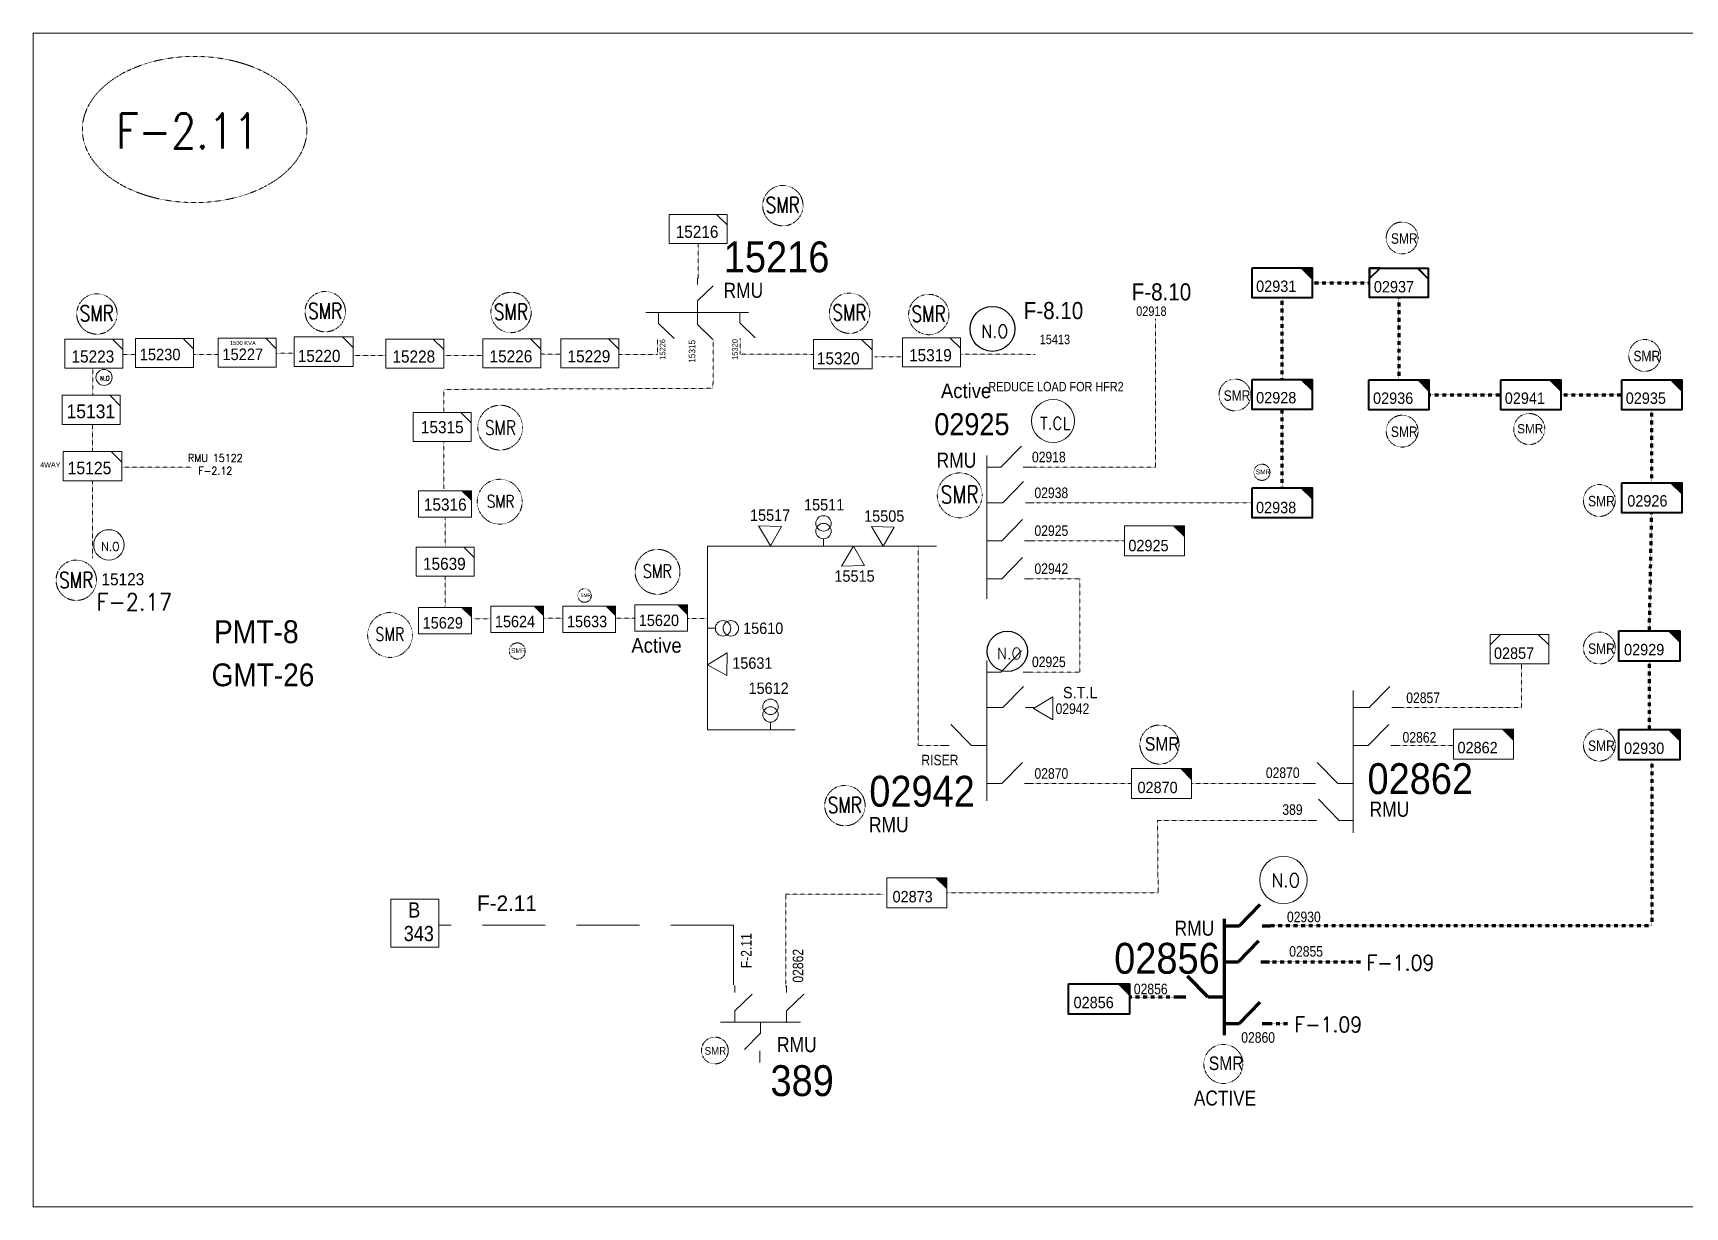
# Model space of a CAD drawing. Header units: metres. Extents: x 65984 to 144644, y -19036 to 23726.
# Drawn here: x 113698 to 114646, y 8081 to 8755 of the extents above; entities that cross this region are included whole.
import ezdxf
from ezdxf.enums import TextEntityAlignment as Align

# ---------------------------------------------------------------- set-up
doc = ezdxf.new("R2010")
doc.units = ezdxf.units.M
doc.header["$MEASUREMENT"] = 0
doc.linetypes.add('DGN Style 3', pattern=[0.013877, 0, -0.013877])
doc.linetypes.add('HIDDEN2', pattern=[2381.25, 1587.5, -793.75])
doc.layers.get('0').update_dxf_attribs({"color": 95, "lineweight": 40})
for name, color, linetype, lineweight in [('d_eos', 111, 'Continuous', 40), ('d_eos no', 121, 'Continuous', 40), ('d_oh branch', 94, 'Continuous', 40), ('d_switch', 95, 'Continuous', 40), ('d_tf', 1, 'Continuous', 40), ('d_tf no', 6, 'Continuous', 40), ('d_tf_200', 1, 'Continuous', 40), ('d_ug cable', 95, 'Continuous', 40), ('d_ug main line', 95, 'Continuous', 40), ('d_unit sub', 7, 'Continuous', 40), ('fedr no', 95, 'Continuous', 40), ('GRID STATION 01', 7, 'Continuous', 40), ('Level 37', 7, 'Continuous', 0), ('O H MAIN FEEDER', 4, 'Continuous', 100), ('SW N O', 114, 'Continuous', 30)]:
    doc.layers.add(name, color=color, linetype=linetype, lineweight=lineweight)
doc.styles.add('NASKHF', font='naskhf.shx', dxfattribs={"height": 8})
doc.styles.add('Style-Arial', font='arial.ttf')
doc.styles.add('Style-ENGINEERING', font='ENGINEERING.shx')
doc.styles.add('Style-msdefault', font='msdefault.shx')
doc.styles.add('Style-STANDARD', font='STANDARD.shx')

# ---------------------------------------------------------------- blocks, each defined once
blk = doc.blocks.new('TF_8')
at = {"color": 0, "linetype": 'ByBlock', "lineweight": -2}
blk.add_line((6.3, 4.95), (9.9, 1.35), dxfattribs=at)
blk.add_3dface([(-10.1, 4.95), (9.9, 4.95), (9.9, -5.05), (-10.1, -5.05)], dxfattribs=at)
blk = doc.blocks.new('exist.us-1000kva')
at = {"color": 0, "linetype": 'ByBlock', "lineweight": -2, "flags": 128}
blk.add_lwpolyline([(40, 12.9), (32.8, 20), (40, 20)], close=True, dxfattribs=at)
at = {"color": 0, "linetype": 'ByBlock', "lineweight": -2, "extrusion": (0, 0, -1)}
blk.add_solid([(-40, 12.9), (-32.8, 20), (-40, 20)], dxfattribs=at)
at = {"color": 0, "linetype": 'ByBlock', "lineweight": -2, "xscale": 2, "yscale": 2}
blk.add_blockref('TF_8', (20.2, 10.1), dxfattribs=at)
blk = doc.blocks.new('TFU_92')
at = {"layer": 'd_tf_200', "color": 95, "linetype": 'Continuous', "lineweight": 13}
blk.add_line((0, 10), (0, 0), dxfattribs=at)
for centre in [(0, 30), (0, 20)]:
    blk.add_circle(centre, 10, dxfattribs=at)
blk = doc.blocks.new('TRA1_784')
at = {"layer": 'd_tf', "color": 95, "linetype": 'Continuous', "lineweight": 13, "ltscale": 0.000458481, "extrusion": (0, 0, -1), "flags": 128}
blk.add_lwpolyline([(-10, -17), (0, 0), (10, -17)], close=True, dxfattribs=at)
blk = doc.blocks.new('TRA1_783')
at = {"layer": 'd_tf', "color": 95, "linetype": 'Continuous', "lineweight": 13, "ltscale": 0.000458481, "xscale": 1.000046566207833, "yscale": 1.000046566207833, "zscale": 1.000046566207833, "rotation": 180}
blk.add_blockref('TRA1_784', (0, 0), dxfattribs=at)
blk = doc.blocks.new('*U2507')
at = {"layer": 'd_unit sub', "color": 95, "linetype": 'Continuous', "lineweight": 13, "flags": 128}
for points in [[(-9.48, 1.38), (-6.07, 4.73), (-9.48, 4.73)], [(9.49, 1.32), (6.02, 4.73), (9.5, 4.73)]]:
    blk.add_lwpolyline(points, close=True, dxfattribs=at)
at = {"layer": 'd_unit sub', "color": 95, "linetype": 'Continuous', "lineweight": 13, "xscale": 0.9486633457507602, "yscale": 0.9486633457507602, "zscale": 0.4256207630495308, "rotation": 359.9999999999999}
blk.add_blockref('TF_8', (0.1, 0.04), dxfattribs=at)
blk = doc.blocks.new('TRA1_786')
at = {"layer": 'd_tf', "color": 95, "linetype": 'Continuous', "lineweight": 13, "ltscale": 0.000549556, "extrusion": (0, 0, -1), "flags": 128}
blk.add_lwpolyline([(-9.2, -17), (0, 0), (10.8, -17)], close=True, dxfattribs=at)
blk = doc.blocks.new('TRA1_785')
at = {"layer": 'd_tf', "color": 95, "linetype": 'Continuous', "lineweight": 13, "ltscale": 0.000549556, "xscale": 1.0000584026721, "yscale": 1.00005824531202, "zscale": 1.0000584026721, "rotation": 180.0000949812189}
blk.add_blockref('TRA1_786', (0, 0), dxfattribs=at)
blk = doc.blocks.new('*U3236')
at = {"layer": 'd_unit sub', "color": 2, "linetype": 'Continuous', "lineweight": 40, "flags": 128}
for points in [[(-9.48, 1.38), (-6.07, 4.73), (-9.48, 4.73)], [(9.49, 1.32), (6.02, 4.73), (9.5, 4.73)]]:
    blk.add_lwpolyline(points, close=True, dxfattribs=at)
at = {"layer": 'd_unit sub', "color": 2, "linetype": 'Continuous', "lineweight": 40, "xscale": 0.9486633457507602, "yscale": 0.9486633457507602, "zscale": 0.4256207630495308, "rotation": 359.9999999999999}
blk.add_blockref('TF_8', (0.1, 0.04), dxfattribs=at)
blk = doc.blocks.new('TRA1_1376')
at = {"layer": 'd_tf', "color": 95, "linetype": 'Continuous', "lineweight": 0, "ltscale": 0.000549556, "extrusion": (0, 0, -1), "flags": 128}
blk.add_lwpolyline([(-9.2, -17), (0, 0), (10.8, -17)], close=True, dxfattribs=at)
blk = doc.blocks.new('TRA1_1375')
at = {"layer": 'd_tf', "color": 95, "linetype": 'Continuous', "lineweight": 0, "ltscale": 0.000549556, "xscale": 1.0000584026721, "yscale": 1.00005824531202, "zscale": 1.0000584026721, "rotation": 180.0000949812189}
blk.add_blockref('TRA1_1376', (0, 0), dxfattribs=at)
blk = doc.blocks.new('*U3776')
at = {"layer": 'SW N O', "color": 1, "lineweight": 13}
blk.add_circle((0, 0), 16.8, dxfattribs=at)
at = {"layer": 'SW N O', "color": 1, "lineweight": 13, "insert": (1.7, -1.8), "char_height": 9.6, "attachment_point": 5, "line_spacing_factor": 0.6, "style": 'Style-STANDARD'}
blk.add_mtext('T.CL', dxfattribs=at)
blk = doc.blocks.new('*U3382')
at = {"layer": 'SW N O', "color": 3, "lineweight": 13}
blk.add_circle((0, 0), 16.8, dxfattribs=at)
at = {"layer": 'SW N O', "color": 3, "lineweight": 13, "insert": (1.7, -1.8), "char_height": 9.6, "attachment_point": 5, "line_spacing_factor": 0.6, "style": 'Style-STANDARD'}
blk.add_mtext('N.O', dxfattribs=at)
blk = doc.blocks.new('*U3529')
at = {"layer": 'SW N O', "color": 3}
blk.add_circle((0, 0), 16.8, dxfattribs=at)
at = {"layer": 'SW N O', "color": 3, "insert": (1.7, -1.8), "char_height": 9.6, "attachment_point": 5, "line_spacing_factor": 0.6, "style": 'Style-STANDARD'}
blk.add_mtext('N.O', dxfattribs=at)
blk = doc.blocks.new('*U4103')
at = {"layer": 'SW N O', "color": 3, "lineweight": 13, "ltscale": 0.426762}
blk.add_circle((0, 0), 16.8, dxfattribs=at)
at = {"layer": 'SW N O', "color": 3, "lineweight": 13, "style": 'Style-STANDARD'}
blk.add_text('N.O', height=9.6, dxfattribs=at).set_placement((1.7, -0.2), align=Align.MIDDLE_CENTER)

msp = doc.modelspace()

# ---------------------------------------------------------------- linework, layer by layer
at = {"layer": 'd_eos', "color": 2, "linetype": 'Continuous', "lineweight": 13, "ltscale": 0.807909}
for p, q in [((114079.35, 8610.93), (114079.35, 8614.51)), ((114079.35, 8601.51), (114088.21, 8610.11)), ((114079.35, 8595.16), (114079.35, 8601.51)), ((114049.73, 8594.84), (114108.5, 8594.84)), ((114056.96, 8594.84), (114056.96, 8588.48)), ((114056.96, 8588.48), (114065.82, 8579.88)), ((114079.27, 8594.76), (114079.27, 8588.01)), ((114079.27, 8588.01), (114088.13, 8579.41)), ((114103.6, 8594.84), (114103.6, 8588.95)), ((114103.61, 8588.95), (114112.47, 8580.35))]:
    msp.add_line(p, q, dxfattribs=at)
at = {"layer": 'd_eos', "color": 2, "linetype": 'Continuous', "lineweight": 13, "ltscale": 1.108243}
for p, q in [((114245.26, 8430.39), (114245.26, 8512.72)), ((114253.34, 8506), (114265.14, 8518.16)), ((114245.26, 8506), (114253.34, 8506)), ((114266.2, 8506.06), (114271.1, 8506.06)), ((114254.51, 8485.68), (114266.31, 8497.84)), ((114245.26, 8485.68), (114254.51, 8485.68)), ((114267.44, 8485.68), (114272.34, 8485.68)), ((114253.98, 8463.83), (114265.78, 8475.98)), ((114245.26, 8463.83), (114253.98, 8463.83)), ((114253.98, 8442.02), (114265.78, 8454.17)), ((114245.26, 8442.02), (114253.98, 8442.02)), ((114266.9, 8442.02), (114271.81, 8442.02))]:
    msp.add_line(p, q, dxfattribs=at)
at = {"layer": 'd_eos', "color": 7, "linetype": 'Continuous', "lineweight": 13, "ltscale": 1.108243}
for p, q in [((114266.9, 8463.83), (114271.81, 8463.83)), ((114253.34, 8388.4), (114265.14, 8400.56)), ((114245.26, 8314.5), (114245.26, 8395.12)), ((114245.26, 8388.4), (114253.34, 8388.4)), ((114254.51, 8368.08), (114266.31, 8380.24)), ((114266.2, 8388.46), (114271.1, 8388.46)), ((114464.72, 8368.08), (114476.52, 8380.24)), ((114455.47, 8296.21), (114455.47, 8377.77)), ((114245.26, 8368.08), (114254.51, 8368.08)), ((114267.44, 8368.08), (114272.34, 8368.08)), ((114455.47, 8368.08), (114464.72, 8368.08)), ((114477.64, 8368.08), (114482.55, 8368.08)), ((114236.55, 8346.23), (114224.75, 8358.38)), ((114464.18, 8346.23), (114475.99, 8358.38)), ((114223.63, 8346.23), (114218.72, 8346.23)), ((114245.26, 8346.23), (114236.55, 8346.23)), ((114455.47, 8346.23), (114464.18, 8346.23)), ((114477.11, 8346.23), (114482.01, 8346.23)), ((114253.98, 8324.42), (114265.78, 8336.58)), ((114446.76, 8324.42), (114434.95, 8336.58)), ((114245.26, 8324.42), (114253.98, 8324.42)), ((114266.9, 8324.43), (114271.81, 8324.43)), ((114433.83, 8324.42), (114428.93, 8324.43)), ((114455.47, 8324.42), (114446.76, 8324.42)), ((114447.4, 8303.25), (114435.6, 8315.41)), ((114434.54, 8303.31), (114429.63, 8303.31)), ((114455.47, 8303.25), (114447.4, 8303.25))]:
    msp.add_line(p, q, dxfattribs=at)
at = {"layer": 'd_eos', "color": 2, "linetype": 'Continuous', "lineweight": 211, "ltscale": 1.108243}
for p, q in [((114381.6, 8179.94), (114381.6, 8246.75)), ((114390.31, 8242.78), (114402.11, 8254.93)), ((114381.6, 8242.78), (114390.31, 8242.78)), ((114403.23, 8242.78), (114408.14, 8242.78)), ((114389.67, 8222.08), (114401.47, 8234.24)), ((114381.59, 8222.08), (114389.67, 8222.08)), ((114402.53, 8222.14), (114407.43, 8222.14)), ((114372.35, 8201.76), (114360.55, 8213.92)), ((114359.42, 8201.76), (114354.52, 8201.76)), ((114381.6, 8201.76), (114372.35, 8201.76)), ((114390.31, 8186.71), (114402.11, 8198.87)), ((114381.6, 8186.71), (114390.31, 8186.72)), ((114403.23, 8186.72), (114408.14, 8186.72))]:
    msp.add_line(p, q, dxfattribs=at)
at = {"layer": 'd_eos', "color": 2, "linetype": 'Continuous', "lineweight": 13, "ltscale": 0.973757}
for p, q in [((114100.69, 8204.55), (114100.69, 8208.56)), ((114100.69, 8204.55), (114100.69, 8208.56)), ((114130.36, 8204.55), (114130.36, 8208.56)), ((114100.69, 8193.98), (114110.63, 8203.63)), ((114100.69, 8193.98), (114110.63, 8203.63)), ((114130.36, 8193.98), (114140.31, 8203.63)), ((114100.69, 8187.38), (114100.69, 8193.98)), ((114130.36, 8187.37), (114130.36, 8193.98)), ((114138.48, 8187.38), (114092.57, 8187.37)), ((114106.28, 8171.7), (114115.2, 8180.95)), ((114115.52, 8180.77), (114115.52, 8187.38)), ((114115.03, 8164.37), (114115.03, 8170.97))]:
    msp.add_line(p, q, dxfattribs=at)
at = {"layer": 'd_oh branch', "color": 95, "linetype": 'Continuous', "lineweight": 13}
for p, q in [((114216.41, 8460.64), (114085.13, 8460.64)), ((114085.13, 8460.64), (114085.13, 8355.24)), ((114085.13, 8355.24), (114135.31, 8355.24))]:
    msp.add_line(p, q, dxfattribs=at)
at = {"layer": 'd_ug cable', "color": 94, "linetype": 'DGN Style 3', "lineweight": 13}
for p, q in [((114079.63, 8614.17), (114079.69, 8634.16)), ((114056.27, 8570.68), (114056.3, 8579.99)), ((114088.18, 8551.34), (114088.31, 8579.14)), ((114103.73, 8570.97), (114103.76, 8579.99)), ((113749.54, 8570.72), (113756.77, 8570.72)), ((113790.35, 8570.81), (113804.2, 8570.82)), ((113837.62, 8571.43), (113847.87, 8571.43)), ((113881.65, 8570.14), (113900.4, 8570.17)), ((113933.67, 8570.13), (113956.37, 8570.17)), ((113989.41, 8571.04), (114000.91, 8571)), ((114034.18, 8570.77), (114056.26, 8570.67)), ((114103.73, 8570.97), (114146.33, 8570.83)), ((114181.08, 8569.37), (114197.3, 8569.37)), ((114230.48, 8570.97), (114273.08, 8570.83)), ((113933.79, 8538.03), (113933.79, 8550.37)), ((113933.86, 8550.7), (114088.18, 8551.34)), ((113933.79, 8493.63), (113933.79, 8520.61)), ((113934.59, 8460.63), (113934.51, 8476.85)), ((113934.41, 8425.58), (113934.52, 8443.53))]:
    msp.add_line(p, q, dxfattribs=at)
at = {"layer": 'd_ug cable', "color": 95, "linetype": 'DGN Style 3', "lineweight": 100}
for p, q in [((114431.93, 8611.82), (114464.91, 8611.82)), ((114414.72, 8556.46), (114414.72, 8602.22)), ((114481.76, 8603.4), (114481.76, 8556.17)), ((114498.98, 8547.57), (114540.17, 8547.57)), ((114574.6, 8547.57), (114609.59, 8547.57)), ((114414.72, 8494.28), (114414.72, 8539.25)), ((114626.8, 8497.16), (114626.8, 8538.96)), ((114625.52, 8412.1), (114626.8, 8479.95)), ((114625.52, 8355.47), (114625.52, 8394.61)), ((114354.52, 8201.76), (114327.13, 8201.76))]:
    msp.add_line(p, q, dxfattribs=at)
at = {"layer": 'd_ug cable', "color": 1, "linetype": 'DGN Style 3', "lineweight": 13}
msp.add_line((114342.02, 8506.06), (114342.02, 8591.25), dxfattribs=at)
at = {"layer": 'd_ug cable', "color": 9, "linetype": 'DGN Style 3', "lineweight": 13}
msp.add_line((113732.38, 8562.95), (113732.34, 8547.31), dxfattribs=at)
at = {"layer": 'd_ug cable', "color": 95, "linetype": 'DGN Style 3', "lineweight": 13}
for p, q in [((114324.26, 8463.83), (114271.81, 8463.83)), ((114085.13, 8419.22), (114073.55, 8419.22)), ((114482.01, 8346.23), (114513.05, 8346.23))]:
    msp.add_line(p, q, dxfattribs=at)
at = {"layer": 'd_ug cable', "color": 9, "linetype": 'DGN Style 3', "lineweight": 13, "flags": 128}
for points in [[(113732.21, 8515.48), (113732.15, 8530.64)], [(113789.2, 8506.15), (113749.37, 8506.1)], [(113732.21, 8453.9), (113732.16, 8498.16)]]:
    msp.add_lwpolyline(points, dxfattribs=at)
at = {"layer": 'd_ug cable', "color": 95, "linetype": 'DGN Style 3', "lineweight": 13, "flags": 128}
for points in [[(114342.02, 8506.06), (114271, 8506.06)], [(114397.51, 8485.68), (114272.34, 8485.68)], [(114205.91, 8460.64), (114205.91, 8346.23), (114218.72, 8346.23)], [(114271.81, 8442.02), (114298.68, 8442.02), (114298.68, 8388.46), (114271.1, 8388.46)], [(113960.01, 8419.01), (113950.47, 8419.01)], [(114002.1, 8419.45), (113991.5, 8419.45), (113991.5, 8419.45)], [(114043.31, 8419.45), (114032.34, 8419.45)], [(114552.08, 8393.2), (114552.08, 8368.08), (114482.55, 8368.08)], [(114271.81, 8324.43), (114328.41, 8324.43)], [(114362.83, 8324.43), (114428.93, 8324.43)], [(114431.76, 8303.32), (114343.3, 8303.32), (114343.59, 8261.63), (114343.59, 8261.63), (114222.28, 8261.72)], [(114129.8, 8260.97), (114186.4, 8260.97)], [(114130.01, 8260.97), (114130.01, 8207.51), (114130.01, 8207.51)]]:
    msp.add_lwpolyline(points, dxfattribs=at)
at = {"layer": 'd_ug cable', "color": 95, "linetype": 'DGN Style 3', "lineweight": 100, "flags": 128}
msp.add_lwpolyline([(114626.8, 8336.76), (114626.8, 8242.78), (114408.14, 8242.78)], dxfattribs=at)
at = {"layer": 'd_ug cable', "color": 215, "linetype": 'DGN Style 3', "lineweight": 100, "flags": 128}
for points in [[(114407.43, 8222.14), (114459.87, 8222.14)], [(114408.14, 8186.72), (114418.31, 8186.72)]]:
    msp.add_lwpolyline(points, dxfattribs=at)
at = {"layer": 'd_ug cable', "color": 1, "linetype": 'DGN Style 3', "lineweight": 13}
for centre, radius in [((114128.29, 8656.19), 11.58), ((113865.71, 8595.35), 11.58), ((113734.67, 8594), 11.58), ((113972.3, 8594.86), 11.58), ((114166.55, 8594.46), 11.58), ((114212.01, 8593.7), 11.58), ((113966.09, 8528.76), 12.87), ((114229.77, 8489.91), 12.87), ((113965.81, 8486.24), 12.87), ((114056.38, 8445.98), 12.87), ((113722.83, 8441.13), 11.58), ((113902.89, 8409.74), 12.87), ((114163.89, 8311.78), 11.58)]:
    msp.add_circle(centre, radius, dxfattribs=at)
at = {"layer": 'd_ug cable', "color": 2, "linetype": 'DGN Style 3', "lineweight": 13}
for centre, radius in [((114483.61, 8637.66), 9.14), ((114622.79, 8570.2), 9.14), ((114387.67, 8547.51), 9.14), ((114483.61, 8526.76), 9.14), ((114556.55, 8527.97), 8.92), ((114403.18, 8503.13), 4.64), ((114596.78, 8486.93), 9.14), ((114014.51, 8432.38), 3.89), ((114596.78, 8402.24), 9.14), ((113975.92, 8400.54), 4.64), ((114344.38, 8346.83), 11.22), ((114596.78, 8346.49), 9.14), ((114089.26, 8171.19), 7.69), ((114381.04, 8163.49), 11.22)]:
    msp.add_circle(centre, radius, dxfattribs=at)
at = {"layer": 'd_ug main line', "color": 95, "linetype": 'HIDDEN2', "lineweight": 13, "ltscale": 0.022681}
msp.add_lwpolyline([(114099.97, 8208.88), (114099.97, 8243.12), (113930.85, 8243.12)], dxfattribs=at)
at = {"layer": 'fedr no', "color": 82, "linetype": 'DGN Style 3', "lineweight": 13, "true_color": 0x1dc70e}
msp.add_ellipse((113790.77, 8699.92), major_axis=(64.42, 0), ratio=0.651175, dxfattribs=at)
at = {"layer": 'GRID STATION 01', "color": 95, "lineweight": 13, "ltscale": 0.379284, "flags": 128}
msp.add_lwpolyline([(113903.42, 8230.59), (113903.42, 8258.02), (113930.86, 8258.02), (113930.85, 8230.59)], close=True, dxfattribs=at)
at = {"layer": 'O H MAIN FEEDER', "color": 140, "linetype": 'Continuous', "lineweight": 13, "flags": 128}
msp.add_lwpolyline([(113698.03, 8755.3), (114674.06, 8755.3), (114674.06, 8081.37), (113698.03, 8081.37)], close=True, dxfattribs=at)

# ---------------------------------------------------------------- block references
at = {"layer": 'd_tf', "color": 95, "linetype": 'Continuous', "lineweight": 13, "ltscale": 0.000549556, "extrusion": (0, 0, -1), "xscale": 0.6557109303401251, "yscale": 0.655771440937959, "zscale": 0.6557109303401251, "rotation": 1.422466428448328}
for p in [(-114121.13, 8461), (-114185.91, 8460.64)]:
    msp.add_blockref('TRA1_785', p, dxfattribs=at)
at = {"layer": 'd_tf', "color": 95, "linetype": 'Continuous', "lineweight": 13, "ltscale": 0.000549556, "xscale": 0.6557109303401251, "yscale": 0.655771440937959, "zscale": 0.6557109303401251, "rotation": 181.4224664284483}
msp.add_blockref('TRA1_785', (114168.77, 8460.64), dxfattribs=at)
at = {"layer": 'd_tf', "color": 95, "linetype": 'Continuous', "lineweight": 0, "ltscale": 0.000549556, "extrusion": (0, 0, -1), "xscale": 0.6557109303401251, "yscale": 0.655771440937959, "zscale": 0.6557109303401251, "rotation": 91.42246642844832}
msp.add_blockref('TRA1_1375', (-114085.09, 8392.69), dxfattribs=at)
at = {"layer": 'd_tf', "color": 95, "linetype": 'Continuous', "lineweight": 13, "ltscale": 0.000458481, "extrusion": (0, 0, -1), "xscale": 0.6554775700000002, "yscale": 0.6554775700000002, "zscale": 0.6554775700000002, "rotation": 89.99999999999997}
msp.add_blockref('TRA1_783', (-114272.06, 8367.59), dxfattribs=at)
at = {"layer": 'd_tf_200', "color": 95, "linetype": 'Continuous', "lineweight": 13, "xscale": 0.4428902500000003, "yscale": 0.4428902500000003, "zscale": 0.4428902500000003, "rotation": 359.9999999999999}
for p in [(114151.62, 8460.51), (114121.17, 8355.23)]:
    msp.add_blockref('TFU_92', p, dxfattribs=at)
at = {"layer": 'd_tf_200', "color": 95, "linetype": 'Continuous', "lineweight": 13, "extrusion": (0, 0, -1), "xscale": 0.4428902500000003, "yscale": 0.4428902500000003, "zscale": 0.4428902500000003, "rotation": 89.99999999999987}
msp.add_blockref('TFU_92', (-114085.13, 8413.55), dxfattribs=at)
at = {"layer": 'd_unit sub', "color": 94, "linetype": 'Continuous', "lineweight": 13, "rotation": 359.9999999999999}
for p, xscale, yscale, zscale in [((114079.76, 8642.94), 1.663277853336841, 1.663277853336841, 0.8316389266684207), ((113773.62, 8571.73), 1.667214803032331, 1.667214803032331, 0.7484750340015786), ((113821.06, 8571.83), 1.667214803032331, 1.667214803032331, 0.7484750340015786), ((113917.2, 8571.32), 1.663277853336841, 1.663277853336841, 0.8316389266684207), ((114017.71, 8571.47), 1.663277853336841, 1.663277853336841, 0.8316389266684207), ((113934.69, 8451.93), 1.663277853336841, 1.663277853336841, 0.8316389266684207)]:
    msp.add_blockref('TF_8', p, dxfattribs=dict(at, xscale=xscale, yscale=yscale, zscale=zscale))
at = {"layer": 'd_unit sub', "color": 95, "linetype": 'Continuous', "lineweight": 40, "xscale": 0.8605862003698412, "yscale": 0.8605862003698412, "zscale": 0.7560353878803824}
msp.add_blockref('exist.us-1000kva', (114397.51, 8603.22), dxfattribs=at)
at = {"layer": 'd_unit sub', "color": 2, "linetype": 'Continuous', "lineweight": 40}
for name, p, xscale, yscale, zscale in [('*U3236', (114481.75, 8611.84), 1.776312279653519, 1.776312279653519, 1.776312279653519), ('exist.us-1000kva', (114397.51, 8539.25), 0.8605862003698412, 0.8605862003698412, 0.7560353878803824), ('exist.us-1000kva', (114464.55, 8538.96), 0.8605862003698412, 0.8605862003698412, 0.7560353878803824), ('exist.us-1000kva', (114540.17, 8538.96), 0.8605862003698412, 0.8605862003698412, 0.7560353878803824), ('exist.us-1000kva', (114609.59, 8538.96), 0.8605862003698412, 0.8605862003698412, 0.7560353878803824), ('exist.us-1000kva', (114397.51, 8477.07), 0.8605862003698412, 0.8605862003698412, 0.7560353878803824), ('exist.us-1000kva', (114609.59, 8479.95), 0.8605862003698412, 0.8605862003698412, 0.7560353878803824)]:
    msp.add_blockref(name, p, dxfattribs=dict(at, xscale=xscale, yscale=yscale, zscale=zscale))
at = {"layer": 'd_unit sub', "color": 2, "linetype": 'Continuous', "lineweight": 13, "rotation": 359.9999999999999}
for name, p, xscale, yscale, zscale in [('TF_8', (113733.07, 8571.35), 1.663277853336696, 1.663277853336696, 0.8316389266684207), ('TF_8', (113864.93, 8572.45), 1.688979487900195, 1.688979487900195, 0.8316389266684207), ('TF_8', (113972.94, 8571.47), 1.663277853336841, 1.663277853336841, 0.8316389266684207), ('TF_8', (114162.84, 8571.09), 1.688979487900195, 1.688979487900195, 0.8316389266684207), ('TF_8', (114213.65, 8572.08), 1.663277853336841, 1.663277853336841, 0.8316389266684207), ('TF_8', (113933.04, 8529.27), 1.663277853336841, 1.663277853336841, 0.8316389266684207), ('exist.us-1000kva', (113919.29, 8477.42), 0.7560353878803824, 0.7560353878803824, 0.7560353878803824), ('exist.us-1000kva', (114043.31, 8411.89), 0.7560353878803824, 0.7560353878803824, 0.7560353878803824), ('exist.us-1000kva', (113919.29, 8410.46), 0.7560353878803824, 0.7560353878803824, 0.7560353878803824), ('exist.us-1000kva', (113960.73, 8411.22), 0.7560353878803824, 0.7560353878803824, 0.7560353878803824), ('exist.us-1000kva', (114002.1, 8411.22), 0.7560353878803824, 0.7560353878803824, 0.7560353878803824)]:
    msp.add_blockref(name, p, dxfattribs=dict(at, xscale=xscale, yscale=yscale, zscale=zscale))
at = {"layer": 'd_unit sub', "color": 9, "linetype": 'Continuous', "lineweight": 13, "rotation": 359.9999999999999}
for p, xscale, yscale, zscale in [((113731.6, 8539.06), 1.667214803032331, 1.667214803032331, 0.7484750340015786), ((113732.31, 8506.69), 1.688979487900195, 1.688979487900195, 0.8316389266684207)]:
    msp.add_blockref('TF_8', p, dxfattribs=dict(at, xscale=xscale, yscale=yscale, zscale=zscale))
at = {"layer": 'd_unit sub', "color": 95, "linetype": 'Continuous', "lineweight": 13}
for name, p, xscale, yscale, zscale in [('exist.us-1000kva', (114324.26, 8455.22), 0.8605862003698412, 0.8605862003698412, 0.7560353878803824), ('*U2507', (114550.93, 8401.64), 1.776312279653519, 1.776312279653519, 1.776312279653519), ('exist.us-1000kva', (114513.05, 8338.36), 0.8605862003698412, 0.8605862003698412, 0.7560353878803824), ('exist.us-1000kva', (114187.85, 8253.12), 0.8605862003698412, 0.8605862003698412, 0.7560353878803824)]:
    msp.add_blockref(name, p, dxfattribs=dict(at, xscale=xscale, yscale=yscale, zscale=zscale))
at = {"layer": 'd_unit sub', "color": 2, "linetype": 'Continuous', "lineweight": 40, "xscale": 0.8743140101143411, "yscale": 0.8743140101143411, "zscale": 0.7560353878803824, "rotation": 359.9999999999999}
for p in [(114608.04, 8394.61), (114608.04, 8337.98)]:
    msp.add_blockref('exist.us-1000kva', p, dxfattribs=at)
at = {"layer": 'd_unit sub', "color": 2, "linetype": 'Continuous', "lineweight": 13, "xscale": 0.8605862003698412, "yscale": 0.8605862003698412, "zscale": 0.7560353878803824}
msp.add_blockref('exist.us-1000kva', (114328.41, 8315.82), dxfattribs=at)
at = {"layer": 'd_unit sub', "color": 95, "linetype": 'Continuous', "lineweight": 40, "xscale": 0.8743140101143411, "yscale": 0.8743140101143411, "zscale": 0.7560353878803824, "rotation": 359.9999999999999}
msp.add_blockref('exist.us-1000kva', (114292.16, 8192.01), dxfattribs=at)
at = {"layer": 'SW N O', "color": 3}
for p, xscale, yscale, zscale in [((114248.54, 8585.44), 0.7666251753981101, 0.7666251753981101, 0.7666251753981101), ((114257.06, 8400.37), 0.6899626578582991, 0.6899626578582991, 0.6899626578582991)]:
    msp.add_blockref('*U3529', p, dxfattribs=dict(at, xscale=xscale, yscale=yscale, zscale=zscale))
at = {"layer": 'SW N O', "color": 3, "lineweight": 13}
for name, p, xscale, yscale, zscale in [('*U3382', (113738.77, 8557.58), 0.2752488556596348, 0.2752488556596348, 0.2752488556596348), ('*U3382', (113741.54, 8461.47), 0.5188353879704583, 0.5188353879704583, 0.5188353879704583), ('*U4103', (114415.51, 8269.09), 0.8107386468454241, 0.8107386468454241, 0.8107386468454241)]:
    msp.add_blockref(name, p, dxfattribs=dict(at, xscale=xscale, yscale=yscale, zscale=zscale))
at = {"layer": 'SW N O', "color": 1, "lineweight": 13, "xscale": 0.7352991826446089, "yscale": 0.7352991826446089, "zscale": 0.7352991826446089}
msp.add_blockref('*U3776', (114283.33, 8532.58), dxfattribs=at)

# ---------------------------------------------------------------- texts
at = {"layer": 'd_eos no', "color": 2, "linetype": 'Continuous', "lineweight": 13, "style": 'Style-Arial', "width": 0.88}
msp.add_text('15216', height=17.716, dxfattribs=at).set_placement((114154.97, 8635.65), align=Align.TOP_RIGHT)
at = {"layer": 'd_eos no', "color": 121, "linetype": 'Continuous', "lineweight": 13, "style": 'Style-Arial', "width": 0.88}
msp.add_text('02925', height=12.626, dxfattribs=at).set_placement((114258.34, 8537.05), align=Align.TOP_RIGHT)
at = {"layer": 'd_eos no', "color": 7, "linetype": 'Continuous', "lineweight": 13, "style": 'Style-Arial', "width": 0.88}
msp.add_text('PMT-8', height=13.183, dxfattribs=at).set_placement((113801.82, 8418.2), align=Align.TOP_LEFT)
for s, p in [('02862', (114524.31, 8336.12)), ('02942', (114238.43, 8328.89))]:
    msp.add_text(s, height=17.716, dxfattribs=at).set_placement(p, align=Align.TOP_RIGHT)
at = {"layer": 'd_eos no', "color": 121, "linetype": 'Continuous', "lineweight": 140, "style": 'Style-Arial', "width": 0.88}
msp.add_text('02856', height=17.716, dxfattribs=at).set_placement((114378.96, 8232.99), align=Align.TOP_RIGHT)
at = {"layer": 'd_eos no', "color": 2, "linetype": 'Continuous', "lineweight": 13, "style": 'Style-Arial', "width": 0.88}
msp.add_text('389', height=17.716, dxfattribs=at).set_placement((114121.18, 8145.04))
at = {"layer": 'd_eos no', "color": 7, "linetype": 'Continuous', "lineweight": 13, "insert": (113800.46, 8393.38), "char_height": 13.088, "attachment_point": 1, "style": 'NASKHF'}
msp.add_mtext('\\fArial|b0|i0|c178178|p39;\\H1x;\\W0.88;GMT-26\\P', dxfattribs=at)
at = {"layer": 'd_switch', "color": 1, "linetype": 'Continuous', "lineweight": 30, "style": 'Style-ENGINEERING', "width": 0.857143}
for height, p in [(6.023, (114477.16, 8640.33)), (6.023, (114616.34, 8572.87)), (6.023, (114381.21, 8550.18)), (6.023, (114477.16, 8529.43)), (6.023, (114590.32, 8489.6)), (6.023, (114590.32, 8404.91)), (7.834, (114336.01, 8351.14)), (6.023, (114590.32, 8349.16)), (7.834, (114372.67, 8167.8))]:
    msp.add_text('SMR', height=height, rotation=0.00263, dxfattribs=at).set_placement(p, align=Align.TOP_LEFT)
at = {"layer": 'd_switch', "color": 55, "linetype": 'Continuous', "lineweight": 13, "style": 'Style-msdefault', "width": 0.9}
for p in [(114362.58, 8611.6), (114300.63, 8600.88)]:
    msp.add_text('F-8.10', height=9.813, dxfattribs=at).set_placement(p, align=Align.TOP_RIGHT)
at = {"layer": 'd_switch', "color": 7, "linetype": 'Continuous', "lineweight": 13, "style": 'Style-ENGINEERING', "width": 0.857143}
for s, height, p in [('02918', 5.469, (114331.02, 8598.37)), ('15413', 5.469, (114275.65, 8582.15)), ('02918', 6.076, (114271.21, 8514.94)), ('02938', 6.076, (114272.63, 8494.39)), ('02925', 6.076, (114272.65, 8472.66)), ('02942', 6.076, (114272.65, 8450.86)), ('02925', 6.076, (114271.21, 8397.34))]:
    msp.add_text(s, height=height, rotation=359.99963, dxfattribs=at).set_placement(p, align=Align.TOP_LEFT)
at = {"layer": 'd_switch', "color": 7, "linetype": 'Continuous', "lineweight": 13, "ltscale": 0.6273, "style": 'Style-ENGINEERING', "width": 0.857143}
msp.add_text('1500 KVA', height=2.411, rotation=359.99963, dxfattribs=at).set_placement((113811, 8578.55), align=Align.TOP_LEFT)
at = {"layer": 'd_switch', "color": 1, "linetype": 'Continuous', "lineweight": 30, "ltscale": 0.9, "style": 'Style-ENGINEERING', "width": 0.857143}
msp.add_text('REDUCE LOAD FOR HFR2', height=5.421, rotation=0.00263, dxfattribs=at).set_placement((114246.16, 8555.02), align=Align.TOP_LEFT)
at = {"layer": 'd_switch', "color": 95, "linetype": 'Continuous', "lineweight": 13, "style": 'Style-ENGINEERING', "width": 0.857143}
msp.add_text('02942', height=6.076, rotation=359.99963, dxfattribs=at).set_placement((114284.76, 8370.45), align=Align.TOP_LEFT)
for s, rotation, p in [('02857', 0.00037, (114485.99, 8370.64)), ('02862', 360, (114483.86, 8347.96))]:
    msp.add_text(s, height=6.076, rotation=rotation, dxfattribs=at).set_placement(p)
at = {"layer": 'd_switch', "color": 7, "linetype": 'Continuous', "lineweight": 13, "style": 'Style-ENGINEERING', "width": 0.857143}
for s, rotation, p in [('RISER', 360, (114229.04, 8340.97)), ('02862', 90.00037, (114133.91, 8229.51))]:
    msp.add_text(s, height=6.076, rotation=rotation, dxfattribs=at).set_placement(p, align=Align.TOP_RIGHT)
at = {"layer": 'd_switch', "color": 95, "linetype": 'Continuous', "lineweight": 13, "style": 'Style-ENGINEERING', "width": 0.857143}
msp.add_text('389', height=6.076, rotation=359.99926, dxfattribs=at).set_placement((114426.49, 8306.46), align=Align.RIGHT)
at = {"layer": 'd_switch', "color": 7, "linetype": 'Continuous', "lineweight": 30, "style": 'Style-ENGINEERING', "width": 0.857143}
for s, p in [('02930', (114417.52, 8250.93)), ('02855', (114418.84, 8231.13)), ('02856', (114329.68, 8209.54))]:
    msp.add_text(s, height=6.076, rotation=359.99963, dxfattribs=at).set_placement(p, align=Align.TOP_LEFT)
at = {"layer": 'd_switch', "color": 7, "linetype": 'Continuous', "lineweight": 13, "style": 'Style-ENGINEERING', "width": 0.857143}
msp.add_text('F-2.11', height=6.076, rotation=90.00715, dxfattribs=at).set_placement((114110.3, 8238.56), align=Align.RIGHT)
at = {"layer": 'd_switch', "color": 7, "linetype": 'Continuous', "lineweight": 30, "style": 'Style-ENGINEERING', "width": 0.857143}
msp.add_text('02860', height=6.076, rotation=0.00037, dxfattribs=at).set_placement((114410.67, 8181.72), align=Align.TOP_RIGHT)
at = {"layer": 'd_switch', "color": 121, "linetype": 'Continuous', "lineweight": 13, "style": 'Style-ENGINEERING', "width": 0.857143}
msp.add_text('ACTIVE ', height=8.625, rotation=0.00007, dxfattribs=at).set_placement((114402.59, 8148.23), align=Align.TOP_RIGHT)
at = {"layer": 'd_switch', "color": 7, "linetype": 'Continuous', "lineweight": 13, "insert": (114272.65, 8333.26), "char_height": 6.0765, "attachment_point": 1, "rotation": 359.99963, "style": 'NASKHF'}
msp.add_mtext('\\FENGINEERING;\\H1x;\\W0.857143;02870\\P', dxfattribs=at)
at = {"layer": 'd_switch', "color": 95, "linetype": 'Continuous', "lineweight": 13, "insert": (114424.8, 8327.53), "char_height": 6.0765, "attachment_point": 9, "rotation": 359.99926, "style": 'NASKHF'}
msp.add_mtext('\\FENGINEERING;\\H1x;\\W0.857143;02870\\P', dxfattribs=at)
at = {"layer": 'd_tf no', "color": 94, "linetype": 'DGN Style 3', "lineweight": 13, "style": 'Style-msdefault', "width": 0.945946}
for s, height, p in [('15216', 6.97, (114066.8, 8644.68)), ('15230', 6.648, (113759.26, 8574.07)), ('15227', 6.648, (113806.69, 8574.17)), ('15228', 6.97, (113904.25, 8573.07)), ('15229', 6.97, (114004.75, 8573.21)), ('15639', 6.97, (113921.79, 8454.11))]:
    msp.add_text(s, height=height, dxfattribs=at).set_placement(p, align=Align.TOP_LEFT)
at = {"layer": 'd_tf no', "color": 95, "linetype": 'Continuous', "lineweight": 40, "style": 'Style-msdefault', "width": 0.945946}
for s, p in [('02931', (114399.84, 8613.2)), ('02856', (114295.09, 8202.03))]:
    msp.add_text(s, height=6.555, dxfattribs=at).set_placement(p, align=Align.TOP_LEFT)
at = {"layer": 'd_tf no', "color": 2, "linetype": 'Continuous', "lineweight": 40, "style": 'Style-msdefault', "width": 0.945946}
for s, p in [('02937', (114467.4, 8612.94)), ('02928', (114399.84, 8549.23)), ('02936', (114466.94, 8548.95)), ('02941', (114542.51, 8548.95)), ('02935', (114611.92, 8548.95)), ('02938', (114399.79, 8486.19)), ('02929', (114610.97, 8404.62)), ('02930', (114610.97, 8347.99))]:
    msp.add_text(s, height=6.555, dxfattribs=at).set_placement(p, align=Align.TOP_LEFT)
at = {"layer": 'd_tf no', "color": 7, "linetype": 'DGN Style 3', "lineweight": 13, "style": 'Style-msdefault', "width": 0.945946}
for s, height, p in [('15226', 3.204, (114057.61, 8567.94)), ('15315', 3.724, (114074.29, 8566.03)), ('15320', 3.137, (114099.19, 8567.64))]:
    msp.add_text(s, height=height, rotation=90, dxfattribs=at).set_placement(p, align=Align.TOP_LEFT)
at = {"layer": 'd_tf no', "color": 2, "linetype": 'DGN Style 3', "lineweight": 13, "style": 'Style-msdefault', "width": 0.945946}
for s, height, p in [('15223', 6.97, (113720.11, 8573.1)), ('15220', 6.97, (113849.91, 8573.41)), ('15226', 6.97, (113959.98, 8573.21)), ('15320', 6.97, (114147.82, 8572.04)), ('15319', 6.97, (114200.69, 8573.82)), ('15629', 6.555, (113921.62, 8419.97)), ('15624', 6.555, (113963.05, 8420.74)), ('15633', 6.555, (114004.42, 8420.74))]:
    msp.add_text(s, height=height, dxfattribs=at).set_placement(p, align=Align.TOP_LEFT)
at = {"layer": 'd_tf no', "color": 9, "linetype": 'DGN Style 3', "lineweight": 13, "style": 'Style-msdefault', "width": 0.945946}
for s, height, p in [('15131', 7.935, (113717.24, 8542.05)), ('4WAY', 2.997, (113702.12, 8508.88))]:
    msp.add_text(s, height=height, dxfattribs=at).set_placement(p, align=Align.TOP_LEFT)
at = {"layer": 'd_tf no', "color": 121, "linetype": 'DGN Style 3', "lineweight": 13, "style": 'Style-msdefault', "width": 0.945946}
for s, height, p in [('15315', 6.97, (113920.59, 8532.54)), ('15316', 6.97, (113922.32, 8488.09)), ('15620', 6.555, (114045.63, 8421.41))]:
    msp.add_text(s, height=height, dxfattribs=at).set_placement(p, align=Align.TOP_LEFT)
at = {"layer": 'd_tf no', "color": 1, "linetype": 'Continuous', "lineweight": 13, "style": 'Style-msdefault', "width": 0.947368}
msp.add_text('SMR', height=5.318, dxfattribs=at).set_placement((114549.63, 8530.81), align=Align.TOP_LEFT)
at = {"layer": 'd_tf no', "color": 95, "linetype": 'DGN Style 3', "lineweight": 13, "style": 'Style-msdefault', "width": 0.945946}
for s, p in [('15511', (114140.44, 8487.76)), ('15517', (114109.44, 8481.77)), ('15505', (114174.92, 8481.29)), ('15515', (114157.87, 8446.83)), ('15610', (114105.47, 8416.86)), ('15612', (114108.59, 8382.45))]:
    msp.add_text(s, height=6.555, dxfattribs=at).set_placement(p, align=Align.TOP_LEFT)
at = {"layer": 'd_tf no', "color": 121, "linetype": 'Continuous', "lineweight": 40, "style": 'Style-msdefault', "width": 0.945946}
msp.add_text('02926', height=6.555, dxfattribs=at).set_placement((114612.81, 8490.01), align=Align.TOP_LEFT)
at = {"layer": 'd_tf no', "color": 95, "linetype": 'Continuous', "lineweight": 13, "style": 'Style-msdefault', "width": 0.945946}
for s, p in [('02925', (114326.54, 8464.34)), ('02857', (114536.31, 8402.58)), ('02862', (114515.38, 8348.35)), ('02873', (114191.21, 8262.78))]:
    msp.add_text(s, height=6.555, dxfattribs=at).set_placement(p, align=Align.TOP_LEFT)
at = {"layer": 'd_tf no', "color": 7, "linetype": 'DGN Style 3', "lineweight": 13, "style": 'Style-msdefault', "width": 0.945946}
msp.add_text('15123', height=6.97, dxfattribs=at).set_placement((113737.33, 8445.21), align=Align.TOP_LEFT)
at = {"layer": 'd_tf no', "color": 1, "linetype": 'Continuous', "lineweight": 40, "style": 'Style-msdefault', "width": 0.945946}
for height, p in [(1.966, (114012.18, 8433.53)), (4.402, (114083.39, 8173.21))]:
    msp.add_text('SMR', height=height, dxfattribs=at).set_placement(p, align=Align.TOP_LEFT)
at = {"layer": 'd_tf no', "color": 95, "linetype": 'DGN Style 3', "lineweight": 40, "style": 'Style-msdefault', "width": 0.945946}
msp.add_text('15631', height=6.555, dxfattribs=at).set_placement((114099.25, 8396.88), align=Align.TOP_LEFT)
at = {"layer": 'd_tf no', "color": 95, "linetype": 'Continuous', "lineweight": 13, "style": 'Style-msdefault', "width": 0.945946}
msp.add_text('S.T.L', height=6.555, dxfattribs=at).set_placement((114308.81, 8379.94), align=Align.TOP_RIGHT)
at = {"layer": 'd_tf no', "color": 2, "linetype": 'Continuous', "lineweight": 13, "style": 'Style-msdefault', "width": 0.945946}
msp.add_text('02870', height=6.555, dxfattribs=at).set_placement((114331.76, 8325.48), align=Align.TOP_LEFT)
at = {"layer": 'd_tf no', "color": 121, "linetype": 'DGN Style 3', "lineweight": 13, "char_height": 8.3693, "attachment_point": 1, "style": 'NASKHF'}
for insert in [(114219.01, 8554.08), (114041.36, 8407.92)]:
    msp.add_mtext('\\Fmsdefault;\\H1x;\\W0.945946;Active ', dxfattribs=dict(at, insert=insert))
at = {"layer": 'd_tf no', "color": 9, "linetype": 'DGN Style 3', "lineweight": 13, "insert": (113717.86, 8509.16), "char_height": 7.1513, "attachment_point": 1, "style": 'NASKHF'}
msp.add_mtext('\\Fmsdefault;\\H1x;\\W0.945946;15125\\P', dxfattribs=at)
at = {"layer": 'd_tf no', "color": 1, "linetype": 'Continuous', "lineweight": 40, "insert": (114399.59, 8504.73), "char_height": 2.761, "attachment_point": 1, "rotation": 359.99963, "style": 'NASKHF'}
msp.add_mtext('\\Fmsdefault;\\H1x;\\W0.945946;SMR^I', dxfattribs=at)
at = {"layer": 'd_tf no', "color": 1, "linetype": 'Continuous', "lineweight": 40, "insert": (113972.32, 8402.14), "char_height": 2.761, "attachment_point": 1, "style": 'NASKHF'}
msp.add_mtext('\\Fmsdefault;\\H1x;\\W0.945946;SMR^I', dxfattribs=at)
at = {"layer": 'fedr no', "color": 6, "linetype": 'Continuous', "lineweight": 13, "style": 'Style-STANDARD', "width": 0.909091}
msp.add_text('F-2.11', height=20.208, dxfattribs=at).set_placement((113786.6, 8699.02), align=Align.MIDDLE_CENTER)
at = {"layer": 'fedr no', "color": 55, "linetype": 'Continuous', "lineweight": 40, "attachment_point": 5, "style": 'Style-STANDARD'}
for s, insert, char_height in [('RMU 15122\\PF-2.12', (113802.62, 8507.65), 4.398), ('F-2.17', (113756.15, 8428.68), 9.774), ('F-1.09', (114482.66, 8221.58), 8.739), ('F-1.09', (114441.2, 8186.13), 8.739)]:
    msp.add_mtext(s, dxfattribs=dict(at, insert=insert, char_height=char_height))
at = {"layer": 'GRID STATION 01', "color": 95, "linetype": 'Continuous', "lineweight": 13, "style": 'Style-msdefault', "width": 0.888889}
for s, height, p in [('B', 8.7, (113920.22, 8256.23)), ('343', 8.699, (113927.99, 8242.69))]:
    msp.add_text(s, height=height, rotation=359.99932, dxfattribs=at).set_placement(p, align=Align.TOP_RIGHT)
at = {"layer": 'GRID STATION 01', "color": 95, "linetype": 'Continuous', "lineweight": 13, "style": 'Style-msdefault'}
msp.add_text('F-2.11', height=8.858, rotation=359.99932, dxfattribs=at).set_placement((113987.09, 8260.19), align=Align.TOP_RIGHT)
at = {"layer": 'Level 37', "color": 2, "linetype": 'Continuous', "lineweight": 13, "ltscale": 0.9, "style": 'Style-STANDARD', "width": 0.854701}
for p in [(114128.25, 8656.57), (114166.51, 8594.85), (114211.97, 8594.08), (114163.85, 8312.17)]:
    msp.add_text('SMR', height=9.025, dxfattribs=at).set_placement(p, align=Align.MIDDLE_CENTER)
at = {"layer": 'Level 37', "color": 2, "linetype": 'Continuous', "lineweight": 13, "style": 'Style-msdefault', "width": 0.86}
for p in [(114116.96, 8611.93), (114239.23, 8514.41)]:
    msp.add_text('RMU', height=8.681, rotation=0.00037, dxfattribs=at).set_placement(p, align=Align.TOP_RIGHT)
at = {"layer": 'Level 37', "color": 2, "linetype": 'Continuous', "lineweight": 13, "style": 'Style-STANDARD', "width": 0.854701}
for height, p in [(9.025, (113734.63, 8594.38)), (9.025, (113865.67, 8595.73)), (9.025, (113972.26, 8595.24)), (10.028, (114229.73, 8490.34)), (9.025, (113722.83, 8441.24))]:
    msp.add_text('SMR', height=height, dxfattribs=at).set_placement(p, align=Align.MIDDLE_CENTER)
at = {"layer": 'Level 37', "color": 2, "linetype": 'Continuous', "lineweight": 13, "ltscale": 0.874894, "style": 'Style-STANDARD', "width": 0.854701}
msp.add_text('SMR', height=8.146, dxfattribs=at).set_placement((113966.18, 8528.76), align=Align.MIDDLE_CENTER)
at = {"layer": 'Level 37', "color": 2, "linetype": 'Continuous', "lineweight": 13, "ltscale": 0.815655, "style": 'Style-STANDARD', "width": 0.854701}
msp.add_text('SMR', height=7.255, dxfattribs=at).set_placement((113966.3, 8486.45), align=Align.MIDDLE_CENTER)
at = {"layer": 'Level 37', "color": 2, "linetype": 'Continuous', "lineweight": 13, "ltscale": 0.840863, "style": 'Style-STANDARD', "width": 0.854701}
for p in [(114056.26, 8446.43), (113902.77, 8410.18)]:
    msp.add_text('SMR', height=7.634, dxfattribs=at).set_placement(p, align=Align.MIDDLE_CENTER)
at = {"layer": 'Level 37', "color": 7, "linetype": 'Continuous', "lineweight": 13, "style": 'Style-msdefault', "width": 0.86}
for p in [(114487.69, 8314.03), (114200.42, 8305.18)]:
    msp.add_text('RMU', height=8.681, rotation=0.00037, dxfattribs=at).set_placement(p, align=Align.TOP_RIGHT)
at = {"layer": 'Level 37', "color": 2, "linetype": 'Continuous', "lineweight": 100, "style": 'Style-msdefault', "width": 0.86}
msp.add_text('RMU', height=8.681, rotation=0.00037, dxfattribs=at).set_placement((114375.78, 8245.78), align=Align.TOP_RIGHT)
at = {"layer": 'Level 37', "color": 2, "linetype": 'Continuous', "lineweight": 13, "style": 'Style-msdefault', "width": 0.86}
msp.add_text('RMU', height=8.681, rotation=359.99963, dxfattribs=at).set_placement((114147.67, 8170.27), align=Align.RIGHT)

doc.saveas('drawing.dxf')
